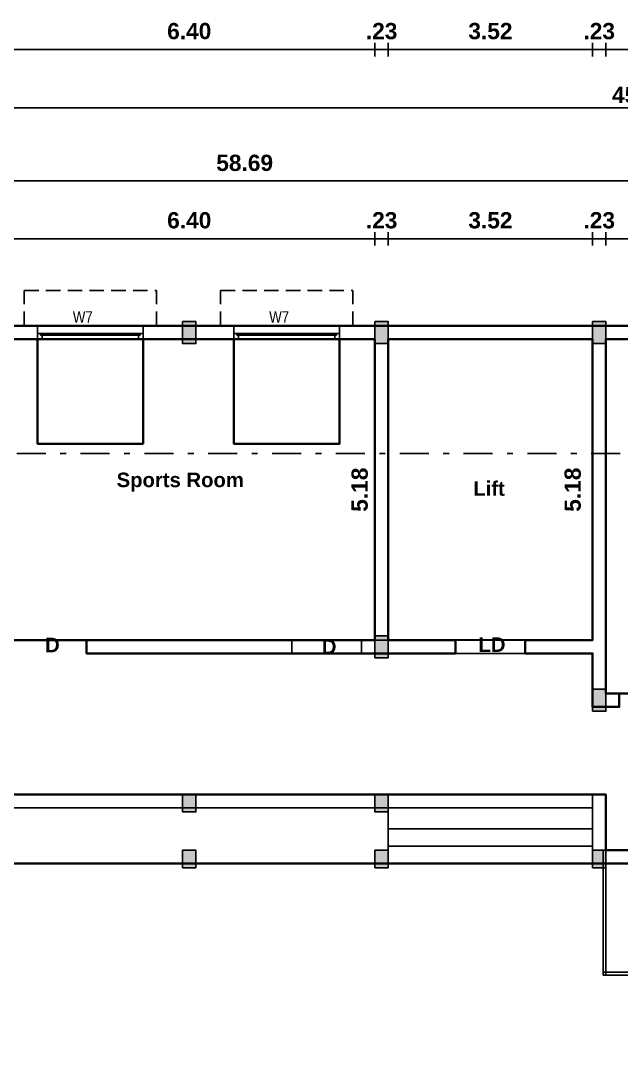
# Model space of a CAD drawing. Header units: metres. Extents: x 0 to 602, y 0 to 196.
# Drawn here: x 332.09 to 342.45, y 85.99 to 103.68 of the extents above; entities that cross this region are included whole.
import ezdxf

# ---------------------------------------------------------------- set-up
doc = ezdxf.new("R2010")
doc.units = ezdxf.units.M
doc.header["$MEASUREMENT"] = 0
doc.linetypes.add('DASHDOT2', pattern=[0.5, 0.25, -0.125, 0, -0.125])
doc.linetypes.add('HIDDEN', pattern=[0.375, 0.25, -0.125])
for name, color, linetype, lineweight in [('BLK_1_FLR_0_BLT_UP_AREA', 4, 'Continuous', 30), ('BLK_1_FLR_0_ROOM_7_LIGHT_VENTILATION_1', 4, 'Continuous', 30), ('BLK_1_FLR_0_ROOM_7_LIGHT_VENTILATION_2', 4, 'Continuous', 30)]:
    doc.layers.add(name, color=color, linetype=linetype, lineweight=lineweight)
for name, color, linetype in [('BLK_1_FLR_0_CARPET_AREA', 10, 'Continuous'), ('BLK_1_FLR_0_REGULAR_ROOM_7', 3, 'Continuous'), ('BLK_1_FLR_0_REGULAR_ROOM_8', 3, 'Continuous'), ('BLK_1_FLR_1_LIFT_1', 7, 'Continuous')]:
    doc.layers.add(name, color=color, linetype=linetype)
doc.styles.add('Ar Bold', font='arialbd.ttf')
doc.styles.get("Standard").update_dxf_attribs({"font": 'swissc.ttf', "height": 0.23})
doc.styles.add('style BOLD', font='arialbd.ttf')
doc.dimstyles.new('~dimensions', dxfattribs={"dimtxt": 0.28, "dimasz": 0.17, "dimexe": 0.05, "dimexo": 0.0625, "dimgap": 0.06, "dimtad": 1, "dimzin": 4, "dimdsep": 46, "dimtxsty": 'Ar Bold', "dimcen": 0.09, "dimse1": 1, "dimse2": 1, "dimsd1": 1, "dimsd2": 1, "dimclrt": 4, "dimadec": 0, "dimazin": 0, "dimtfac": 1, "dimtix": 1, "dimtofl": 0, "dimtmove": 2, "dimatfit": 3, "dimfxl": 0, "dimtolj": 1, "dimtzin": 0, "dimarcsym": 0})
doc.dimstyles.new('~dimensions 100', dxfattribs={"dimtxt": 0.23, "dimasz": 0.17, "dimexe": 0.05, "dimexo": 0.0625, "dimgap": 0.06, "dimtad": 1, "dimzin": 4, "dimdsep": 46, "dimtxsty": 'style BOLD', "dimcen": 0.09, "dimse1": 1, "dimse2": 1, "dimsd1": 1, "dimsd2": 1, "dimclrt": 71, "dimadec": 0, "dimazin": 0, "dimtfac": 1, "dimtix": 1, "dimtofl": 0, "dimtmove": 2, "dimatfit": 3, "dimfxl": 0, "dimtolj": 1, "dimtzin": 0, "dimarcsym": 0})

# ---------------------------------------------------------------- blocks, each defined once
blk = doc.blocks.new('*D928')
at = {"layer": 'Defpoints', "color": 0, "linetype": 'Continuous', "lineweight": 30}
for p in [(331.802, 100.031), (338.202, 100.031), (338.202, 100.031)]:
    blk.add_point(p, dxfattribs=at)
at = {"color": 4, "linetype": 'Continuous', "insert": (335.002, 100.234), "char_height": 0.28, "attachment_point": 5, "style": 'Ar Bold'}
blk.add_mtext('\\A1;6.40', dxfattribs=at)
blk = doc.blocks.new('*D929')
at = {"layer": 'Defpoints', "color": 0, "linetype": 'Continuous', "lineweight": 30}
for p in [(338.202, 100.031), (338.432, 100.031), (338.432, 100.031)]:
    blk.add_point(p, dxfattribs=at)
at = {"color": 4, "linetype": 'Continuous', "insert": (338.317, 100.234), "char_height": 0.28, "attachment_point": 5, "style": 'Ar Bold'}
blk.add_mtext('\\A1;.23', dxfattribs=at)
blk = doc.blocks.new('*D930')
at = {"layer": 'Defpoints', "color": 0, "linetype": 'Continuous', "lineweight": 30}
for p in [(338.432, 100.031), (341.952, 100.031), (341.952, 100.031)]:
    blk.add_point(p, dxfattribs=at)
at = {"color": 4, "linetype": 'Continuous', "insert": (340.192, 100.234), "char_height": 0.28, "attachment_point": 5, "style": 'Ar Bold'}
blk.add_mtext('\\A1;3.52', dxfattribs=at)
blk = doc.blocks.new('*D931')
at = {"layer": 'Defpoints', "color": 0, "linetype": 'Continuous', "lineweight": 30}
for p in [(341.952, 100.031), (342.182, 100.031), (342.182, 100.031)]:
    blk.add_point(p, dxfattribs=at)
at = {"color": 4, "linetype": 'Continuous', "insert": (342.067, 100.234), "char_height": 0.28, "attachment_point": 5, "style": 'Ar Bold'}
blk.add_mtext('\\A1;.23', dxfattribs=at)
blk = doc.blocks.new('*D932')
at = {"layer": 'Defpoints', "color": 0, "linetype": 'Continuous', "lineweight": 30}
for p in [(342.182, 100.031), (348.282, 100.031), (348.282, 100.031)]:
    blk.add_point(p, dxfattribs=at)
at = {"color": 4, "linetype": 'Continuous', "insert": (345.232, 100.234), "char_height": 0.28, "attachment_point": 5, "style": 'Ar Bold'}
blk.add_mtext('\\A1;6.10', dxfattribs=at)
blk = doc.blocks.new('*D942')
at = {"layer": 'Defpoints', "color": 0, "linetype": 'Continuous', "lineweight": 30}
for p in [(306.612, 101.02), (306.612, 100.916), (365.302, 100.916)]:
    blk.add_point(p, dxfattribs=at)
at = {"color": 4, "linetype": 'Continuous', "insert": (335.957, 101.223), "char_height": 0.28, "attachment_point": 5, "style": 'Ar Bold'}
blk.add_mtext('\\A1;58.69', dxfattribs=at)
blk = doc.blocks.new('*D1009')
at = {"layer": 'Defpoints', "color": 0, "linetype": 'Continuous', "lineweight": 30}
for p in [(338.087, 98.186), (338.143, 98.186), (338.087, 93.006)]:
    blk.add_point(p, dxfattribs=at)
at = {"color": 4, "linetype": 'Continuous', "insert": (337.94, 95.596), "char_height": 0.28, "attachment_point": 5, "rotation": 90, "style": 'Ar Bold'}
blk.add_mtext('\\A1;5.18', dxfattribs=at)
blk = doc.blocks.new('*D1010')
at = {"layer": 'Defpoints', "color": 0, "linetype": 'Continuous', "lineweight": 30}
for p in [(341.738, 98.186), (341.738, 93.006), (341.814, 93.006)]:
    blk.add_point(p, dxfattribs=at)
at = {"color": 4, "linetype": 'Continuous', "insert": (341.611, 95.596), "char_height": 0.28, "attachment_point": 5, "rotation": 90, "style": 'Ar Bold'}
blk.add_mtext('\\A1;5.18', dxfattribs=at)
blk = doc.blocks.new('*D1093')
at = {"layer": 'Defpoints', "color": 0, "linetype": 'Continuous', "lineweight": 30}
for p in [(331.802, 103.289), (338.202, 103.289), (338.202, 103.289)]:
    blk.add_point(p, dxfattribs=at)
at = {"color": 4, "linetype": 'Continuous', "insert": (335.002, 103.492), "char_height": 0.28, "attachment_point": 5, "style": 'Ar Bold'}
blk.add_mtext('\\A1;6.40', dxfattribs=at)
blk = doc.blocks.new('*D1094')
at = {"layer": 'Defpoints', "color": 0, "linetype": 'Continuous', "lineweight": 30}
for p in [(338.202, 103.289), (338.432, 103.289), (338.432, 103.289)]:
    blk.add_point(p, dxfattribs=at)
at = {"color": 4, "linetype": 'Continuous', "insert": (338.317, 103.492), "char_height": 0.28, "attachment_point": 5, "style": 'Ar Bold'}
blk.add_mtext('\\A1;.23', dxfattribs=at)
blk = doc.blocks.new('*D1095')
at = {"layer": 'Defpoints', "color": 0, "linetype": 'Continuous', "lineweight": 30}
for p in [(338.432, 103.289), (341.952, 103.289), (341.952, 103.289)]:
    blk.add_point(p, dxfattribs=at)
at = {"color": 4, "linetype": 'Continuous', "insert": (340.192, 103.492), "char_height": 0.28, "attachment_point": 5, "style": 'Ar Bold'}
blk.add_mtext('\\A1;3.52', dxfattribs=at)
blk = doc.blocks.new('*D1096')
at = {"layer": 'Defpoints', "color": 0, "linetype": 'Continuous', "lineweight": 30}
for p in [(341.952, 103.289), (342.182, 103.289), (342.182, 103.289)]:
    blk.add_point(p, dxfattribs=at)
at = {"color": 4, "linetype": 'Continuous', "insert": (342.067, 103.492), "char_height": 0.28, "attachment_point": 5, "style": 'Ar Bold'}
blk.add_mtext('\\A1;.23', dxfattribs=at)
blk = doc.blocks.new('*D1097')
at = {"layer": 'Defpoints', "color": 0, "linetype": 'Continuous', "lineweight": 30}
for p in [(342.182, 103.289), (348.282, 103.289), (348.282, 103.289)]:
    blk.add_point(p, dxfattribs=at)
at = {"color": 4, "linetype": 'Continuous', "insert": (345.232, 103.492), "char_height": 0.28, "attachment_point": 5, "style": 'Ar Bold'}
blk.add_mtext('\\A1;6.10', dxfattribs=at)
blk = doc.blocks.new('*D1107')
at = {"layer": 'Defpoints', "color": 0, "linetype": 'Continuous', "lineweight": 30}
for p in [(320.252, 102.289), (365.302, 102.289), (365.301, 102.126)]:
    blk.add_point(p, dxfattribs=at)
at = {"color": 4, "linetype": 'Continuous', "insert": (342.777, 102.391), "char_height": 0.28, "attachment_point": 5, "rotation": 359.8406, "style": 'Ar Bold'}
blk.add_mtext('\\A1;45.05', dxfattribs=at)
blk = doc.blocks.new('*D885')
at = {"layer": 'Defpoints', "color": 0, "lineweight": 30}
for p in [(342.102, 87.667), (344.282, 87.667), (344.282, 87.286)]:
    blk.add_point(p, dxfattribs=at)
at = {"color": 71, "insert": (343.192, 87.463), "char_height": 0.23, "attachment_point": 5, "style": 'style BOLD'}
blk.add_mtext('\\A1;2.00', dxfattribs=at)

msp = doc.modelspace()

# ---------------------------------------------------------------- hatches: boundary and pattern name
at = {"linetype": 'Continuous', "ltscale": 0.1}
h = msp.add_hatch(color=8, dxfattribs=at)
h.dxf.hatch_style = 1
h.paths.add_polyline_path([(334.887, 98.491), (334.887, 98.111), (335.117, 98.111), (335.117, 98.491)])
h = msp.add_hatch(color=8, dxfattribs=at)
h.dxf.hatch_style = 1
h.paths.add_polyline_path([(338.202, 98.491), (338.202, 98.111), (338.432, 98.111), (338.432, 98.491)])
h = msp.add_hatch(color=8, dxfattribs=at)
h.dxf.hatch_style = 1
h.paths.add_polyline_path([(341.952, 98.491), (341.952, 98.111), (342.182, 98.111), (342.182, 98.491)])
h = msp.add_hatch(color=8, dxfattribs=at)
h.dxf.hatch_style = 1
h.paths.add_polyline_path([(338.202, 92.701), (338.202, 93.081), (338.432, 93.081), (338.432, 92.701)])
h = msp.add_hatch(color=8, dxfattribs=at)
h.dxf.hatch_style = 1
h.paths.add_polyline_path([(341.952, 91.781), (341.952, 92.161), (342.182, 92.161), (342.182, 91.781)])
h = msp.add_hatch(color=8, dxfattribs=at)
h.dxf.hatch_style = 1
h.paths.add_polyline_path([(334.887, 90.346), (334.887, 90.046), (335.117, 90.046), (335.117, 90.346)])
h = msp.add_hatch(color=8, dxfattribs=at)
h.dxf.hatch_style = 1
h.paths.add_polyline_path([(338.202, 90.346), (338.202, 90.046), (338.432, 90.046), (338.432, 90.346)])
h = msp.add_hatch(color=8, dxfattribs=at)
h.dxf.hatch_style = 1
h.paths.add_polyline_path([(334.887, 89.386), (334.887, 89.086), (335.117, 89.086), (335.117, 89.386)])
h = msp.add_hatch(color=8, dxfattribs=at)
h.dxf.hatch_style = 1
h.paths.add_polyline_path([(338.202, 89.386), (338.202, 89.086), (338.432, 89.086), (338.432, 89.386)])
h = msp.add_hatch(color=8, dxfattribs=at)
h.dxf.hatch_style = 1
h.paths.add_polyline_path([(341.952, 89.386), (341.952, 89.086), (342.182, 89.086), (342.182, 89.386)])

# ---------------------------------------------------------------- linework, layer by layer
at = {"linetype": 'Continuous'}
for p, q in [((338.202, 103.059), (338.202, 103.289)), ((338.432, 103.059), (338.432, 103.289)), ((341.952, 103.059), (341.952, 103.289)), ((342.182, 103.059), (342.182, 103.289)), ((306.612, 103.174), (365.302, 103.174)), ((306.612, 102.174), (365.302, 102.174)), ((306.612, 100.916), (365.302, 100.916)), ((338.202, 100.031), (338.202, 99.801)), ((338.432, 100.031), (338.432, 99.801)), ((341.952, 100.031), (341.952, 99.801)), ((342.182, 100.031), (342.182, 99.801)), ((306.612, 99.916), (365.302, 99.916)), ((340.792, 92.776), (339.592, 92.776))]:
    msp.add_line(p, q, dxfattribs=at)
at = {"linetype": 'HIDDEN'}
for p, q in [((332.158, 98.416), (332.158, 99.026)), ((332.158, 99.026), (334.438, 99.026)), ((334.438, 98.416), (334.438, 99.026)), ((335.542, 98.416), (335.542, 99.026)), ((335.542, 99.026), (337.822, 99.026)), ((337.822, 98.416), (337.822, 99.026)), ((332.388, 98.416), (332.158, 98.416)), ((334.208, 98.416), (334.438, 98.416)), ((335.772, 98.416), (335.542, 98.416)), ((337.592, 98.416), (337.822, 98.416))]:
    msp.add_line(p, q, dxfattribs=at)
at = {"linetype": 'Continuous', "ltscale": 0.1}
for p, q in [((365.302, 98.416), (306.612, 98.416)), ((338.202, 98.186), (331.802, 98.186)), ((338.202, 98.186), (338.202, 93.006)), ((341.952, 98.186), (338.432, 98.186)), ((338.432, 98.186), (338.432, 92.776)), ((341.952, 98.186), (341.952, 93.006)), ((348.282, 98.186), (342.182, 98.186)), ((342.182, 98.186), (342.182, 92.086)), ((336.772, 93.006), (333.232, 93.006)), ((333.232, 93.006), (333.232, 92.776)), ((336.772, 93.006), (336.772, 92.776)), ((338.432, 93.006), (337.972, 93.006)), ((337.972, 93.006), (337.972, 92.776)), ((339.592, 93.006), (339.592, 92.776)), ((341.952, 93.006), (340.792, 93.006)), ((340.792, 93.006), (340.792, 92.776)), ((336.772, 92.776), (333.232, 92.776)), ((339.592, 92.776), (337.972, 92.776)), ((341.952, 92.776), (340.792, 92.776)), ((341.952, 92.776), (341.952, 91.856)), ((342.182, 92.086), (342.412, 92.086)), ((342.412, 92.086), (342.412, 91.856)), ((341.952, 91.856), (342.412, 91.856)), ((338.432, 90.346), (324.582, 90.346)), ((338.432, 90.346), (338.432, 89.156)), ((341.952, 90.116), (314.952, 90.116)), ((341.952, 90.116), (341.952, 89.156)), ((338.432, 89.756), (341.952, 89.756)), ((338.432, 89.456), (341.952, 89.456)), ((342.132, 87.236), (342.132, 89.386)), ((342.182, 87.236), (342.182, 89.386)), ((315.952, 89.156), (365.302, 89.156)), ((338.432, 89.156), (341.952, 89.156))]:
    msp.add_line(p, q, dxfattribs=at)
for p, q in [((332.388, 98.416), (334.208, 98.416)), ((332.388, 98.186), (332.388, 98.416)), ((334.208, 98.186), (334.208, 98.416)), ((335.772, 98.416), (337.592, 98.416)), ((335.772, 98.186), (335.772, 98.416)), ((337.592, 98.186), (337.592, 98.416)), ((332.438, 98.286), (332.388, 98.286)), ((332.388, 98.186), (334.208, 98.186)), ((332.438, 98.286), (334.158, 98.286)), ((332.438, 98.256), (332.438, 98.286)), ((332.468, 98.256), (332.438, 98.256)), ((334.128, 98.256), (332.468, 98.256)), ((332.468, 98.186), (332.468, 98.256)), ((334.128, 98.256), (334.158, 98.256)), ((334.128, 98.186), (334.128, 98.256)), ((334.158, 98.256), (334.158, 98.286)), ((334.158, 98.286), (334.208, 98.286)), ((335.822, 98.286), (335.772, 98.286)), ((335.772, 98.186), (337.592, 98.186)), ((335.822, 98.286), (337.542, 98.286)), ((335.822, 98.256), (335.822, 98.286)), ((335.852, 98.256), (335.822, 98.256)), ((337.512, 98.256), (335.852, 98.256)), ((335.852, 98.186), (335.852, 98.256)), ((337.512, 98.256), (337.542, 98.256)), ((337.512, 98.186), (337.512, 98.256)), ((337.542, 98.256), (337.542, 98.286)), ((337.542, 98.286), (337.592, 98.286)), ((357.202, 87.286), (342.132, 87.286)), ((357.202, 87.236), (342.132, 87.236))]:
    msp.add_line(p, q)
at = {"color": 71, "linetype": 'DASHDOT2', "ltscale": 2}
msp.add_line((305.629, 96.22), (365.902, 96.22), dxfattribs=at)
at = {"color": 1, "linetype": 'Continuous', "ltscale": 0.1}
for points in [[(332.388, 98.416), (332.158, 98.416), (331.802, 98.416), (331.802, 98.186), (332.388, 98.186)], [(334.887, 98.416), (334.208, 98.416), (334.208, 98.186), (334.887, 98.186)], [(335.772, 98.416), (335.542, 98.416), (335.117, 98.416), (335.117, 98.186), (335.772, 98.186)], [(338.202, 98.416), (337.592, 98.416), (337.592, 98.186), (338.202, 98.186)], [(342.719, 98.416), (342.489, 98.416), (342.182, 98.416), (342.182, 98.186), (342.719, 98.186)], [(338.432, 98.111), (338.202, 98.111), (338.202, 93.081), (338.432, 93.081)], [(336.772, 93.006), (333.232, 93.006), (333.232, 92.776), (336.772, 92.776)], [(338.202, 93.006), (337.972, 93.006), (337.972, 92.776), (338.202, 92.776)], [(342.412, 92.086), (342.182, 92.086), (342.182, 91.856), (342.412, 91.856)]]:
    msp.add_lwpolyline(points, close=True, dxfattribs=at)
at = {"color": 5, "linetype": 'Continuous', "ltscale": 0.1}
for points in [[(334.887, 98.491), (334.887, 98.111), (335.117, 98.111), (335.117, 98.491)], [(338.202, 98.491), (338.202, 98.111), (338.432, 98.111), (338.432, 98.491)], [(341.952, 98.491), (341.952, 98.111), (342.182, 98.111), (342.182, 98.491)], [(338.202, 92.701), (338.202, 93.081), (338.432, 93.081), (338.432, 92.701)], [(341.952, 91.781), (341.952, 92.161), (342.182, 92.161), (342.182, 91.781)], [(334.887, 90.346), (334.887, 90.046), (335.117, 90.046), (335.117, 90.346)], [(338.202, 90.346), (338.202, 90.046), (338.432, 90.046), (338.432, 90.346)], [(334.887, 89.386), (334.887, 89.086), (335.117, 89.086), (335.117, 89.386)], [(338.202, 89.386), (338.202, 89.086), (338.432, 89.086), (338.432, 89.386)], [(341.952, 89.386), (341.952, 89.086), (342.182, 89.086), (342.182, 89.386)]]:
    msp.add_lwpolyline(points, close=True, dxfattribs=at)
at = {"color": 1, "linetype": 'Continuous', "ltscale": 0.1}
for points in [[(339.343, 98.416), (339.113, 98.416), (338.432, 98.416), (338.432, 98.186), (339.343, 98.186)], [(339.343, 98.186), (341.952, 98.186), (341.952, 98.416), (339.343, 98.416)]]:
    msp.add_lwpolyline(points, dxfattribs=at)
at = {"color": 1, "linetype": 'Continuous'}
for points in [[(342.182, 98.111), (341.952, 98.111), (341.952, 93.006), (340.792, 93.006), (340.792, 92.776), (341.952, 92.776), (341.952, 92.161), (342.182, 92.161)], [(339.592, 93.006), (338.432, 93.006), (338.432, 92.776), (339.592, 92.776)]]:
    msp.add_lwpolyline(points, close=True, dxfattribs=at)
at = {"linetype": 'Continuous', "ltscale": 0.1}
for points in [[(341.952, 92.776), (341.952, 92.161), (342.182, 92.161), (342.182, 98.111), (341.952, 98.111), (341.952, 93.006)], [(339.592, 93.006), (338.432, 93.006), (338.432, 92.776), (339.592, 92.776)], [(341.952, 93.006), (340.792, 93.006)], [(340.792, 92.776), (341.952, 92.776)], [(341.952, 90.116), (341.952, 90.346), (342.182, 90.346), (342.182, 89.386)]]:
    msp.add_lwpolyline(points, dxfattribs=at)
at = {"layer": 'BLK_1_FLR_0_BLT_UP_AREA', "color": 26, "lineweight": 35}
msp.add_lwpolyline([(306.612, 98.416), (365.302, 98.416), (365.302, 89.156), (315.952, 89.156), (315.952, 86.656), (320.252, 86.656), (320.252, 79.606), (315.952, 79.606), (315.952, 68.306), (306.612, 68.306)], close=True, dxfattribs=at)
at = {"layer": 'BLK_1_FLR_0_CARPET_AREA', "color": 26, "lineweight": 35}
for points in [[(331.802, 98.186), (338.202, 98.186), (338.202, 93.006), (333.232, 93.006), (333.232, 92.776), (339.592, 92.776), (339.592, 93.006), (338.432, 93.006), (338.432, 98.186), (341.952, 98.186), (341.952, 93.006), (340.792, 93.006), (340.792, 92.776), (341.952, 92.776), (341.952, 91.856), (342.412, 91.856), (342.412, 92.086), (342.182, 92.086), (342.182, 98.186), (348.282, 98.186)], [(365.072, 89.386), (359.072, 89.386), (359.072, 89.896), (358.842, 89.896), (358.842, 89.386), (342.182, 89.386), (342.182, 90.346), (314.722, 90.346)]]:
    msp.add_lwpolyline(points, dxfattribs=at)
at = {"layer": 'BLK_1_FLR_0_REGULAR_ROOM_7', "color": 3, "linetype": 'Continuous', "lineweight": 35, "ltscale": 0.25}
msp.add_lwpolyline([(331.802, 98.186), (338.202, 98.186), (338.202, 93.006), (331.802, 93.006)], close=True, dxfattribs=at)
at = {"layer": 'BLK_1_FLR_0_REGULAR_ROOM_8', "color": 3, "linetype": 'Continuous', "lineweight": 35, "ltscale": 0.25}
msp.add_lwpolyline([(342.182, 98.186), (348.282, 98.186), (348.282, 92.086), (342.182, 92.086)], close=True, dxfattribs=at)
at = {"layer": 'BLK_1_FLR_0_ROOM_7_LIGHT_VENTILATION_1', "color": 3, "linetype": 'Continuous', "lineweight": 35, "ltscale": 0.25}
msp.add_lwpolyline([(332.388, 98.186), (334.208, 98.186), (334.208, 96.386), (332.388, 96.386)], close=True, dxfattribs=at)
at = {"layer": 'BLK_1_FLR_0_ROOM_7_LIGHT_VENTILATION_2', "color": 3, "linetype": 'Continuous', "lineweight": 35, "ltscale": 0.25}
msp.add_lwpolyline([(335.772, 98.186), (337.592, 98.186), (337.592, 96.386), (335.772, 96.386)], close=True, dxfattribs=at)
at = {"layer": 'BLK_1_FLR_1_LIFT_1', "color": 30, "linetype": 'Continuous', "lineweight": 30}
msp.add_lwpolyline([(338.432, 98.186), (341.952, 98.186), (341.952, 93.006), (338.432, 93.006)], close=True, dxfattribs=at)

# ---------------------------------------------------------------- texts
for p in [(332.996, 98.47), (336.38, 98.47)]:
    msp.add_text('W7', height=0.2).set_placement(p)
at = {"style": 'Ar Bold'}
for s, p in [('Sports Room', (333.751, 95.64)), ('Lift', (339.897, 95.492)), ('D', (332.518, 92.797)), ('LD', (339.986, 92.803)), ('D', (337.287, 92.767))]:
    msp.add_text(s, height=0.25, dxfattribs=at).set_placement(p)

# ---------------------------------------------------------------- dimensions: what is measured, and where the dimension line sits
at = {"linetype": 'Continuous'}
for base, p1, p2, angle, picture, middle in [((338.202, 103.289), (331.802, 103.289), (338.202, 103.289), 180, '*D1093', (335.002, 103.492)), ((338.432, 103.289), (338.202, 103.289), (338.432, 103.289), 180, '*D1094', (338.317, 103.492)), ((341.952, 103.289), (338.432, 103.289), (341.952, 103.289), 180, '*D1095', (340.192, 103.492)), ((342.182, 103.289), (341.952, 103.289), (342.182, 103.289), 180, '*D1096', (342.067, 103.492)), ((348.282, 103.289), (342.182, 103.289), (348.282, 103.289), 180, '*D1097', (345.232, 103.492)), ((365.301, 102.126), (320.252, 102.289), (365.302, 102.289), 179.8406, '*D1107', (342.777, 102.391)), ((338.202, 100.031), (331.802, 100.031), (338.202, 100.031), 180, '*D928', (335.002, 100.234)), ((338.432, 100.031), (338.202, 100.031), (338.432, 100.031), 180, '*D929', (338.317, 100.234)), ((341.952, 100.031), (338.432, 100.031), (341.952, 100.031), 180, '*D930', (340.192, 100.234)), ((342.182, 100.031), (341.952, 100.031), (342.182, 100.031), 180, '*D931', (342.067, 100.234)), ((348.282, 100.031), (342.182, 100.031), (348.282, 100.031), 180, '*D932', (345.232, 100.234))]:
    dim = msp.add_linear_dim(base=base, p1=p1, p2=p2, angle=angle, dimstyle='~dimensions', dxfattribs=at)
    dim.commit()
    dim.dimension.update_dxf_attribs({"geometry": picture, "text_midpoint": middle})
for p1, p2, distance, picture, middle in [((365.302, 100.916), (306.612, 100.916), -0.104, '*D942', (335.957, 101.223)), ((338.087, 93.006), (338.087, 98.186), -0.057, '*D1009', (337.94, 95.596)), ((341.738, 98.186), (341.738, 93.006), 0.076, '*D1010', (341.611, 95.596))]:
    dim = msp.add_aligned_dim(p1=p1, p2=p2, distance=distance, dimstyle='~dimensions', dxfattribs=at)
    dim.commit()
    dim.dimension.update_dxf_attribs({"geometry": picture, "text_midpoint": middle})
dim = msp.add_aligned_dim(p1=(342.102, 87.667), p2=(344.282, 87.667), distance=-0.381, text='2.00', dimstyle='~dimensions 100')
dim.commit()
dim.dimension.update_dxf_attribs({"geometry": '*D885', "text_midpoint": (343.192, 87.463)})

doc.saveas('drawing.dxf')
